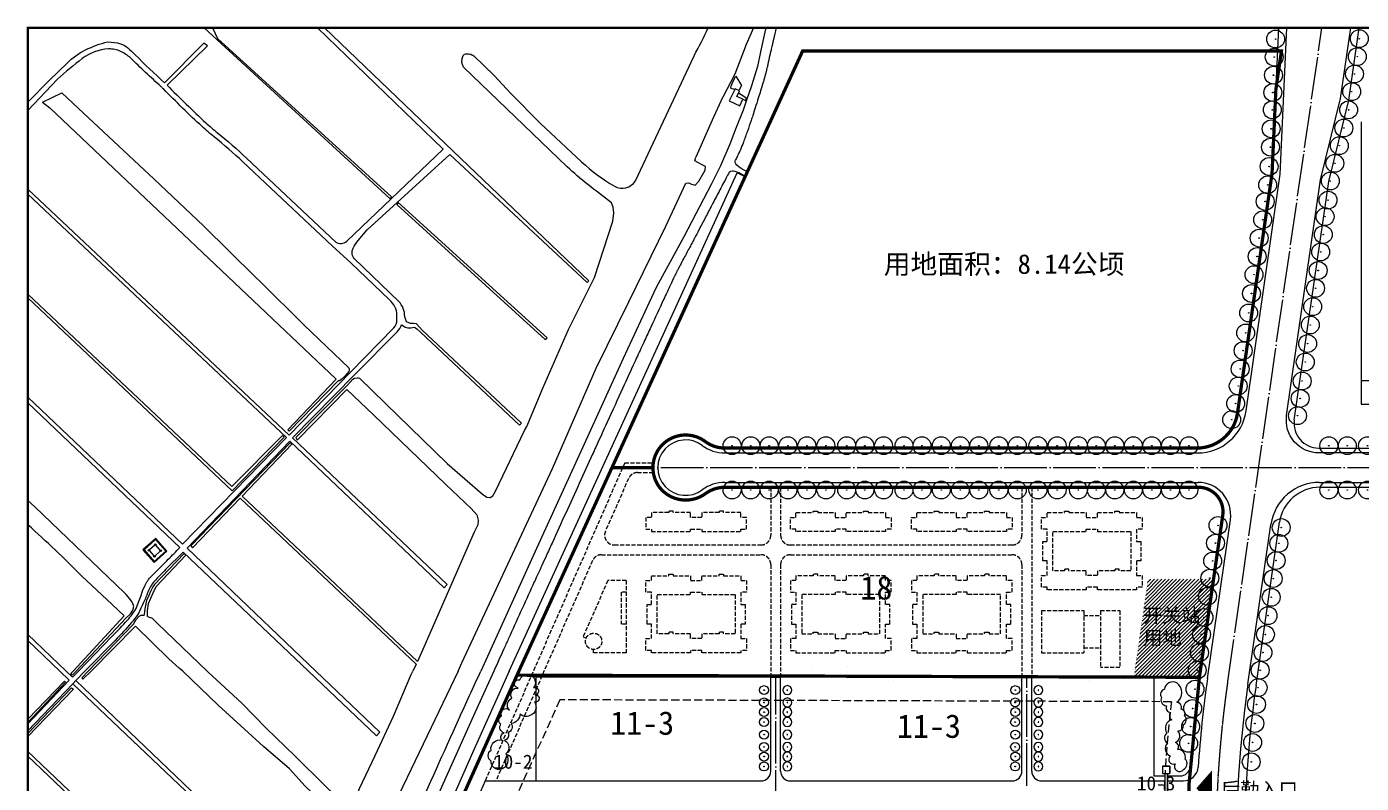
# Model space of a CAD drawing. Extents: x 39009873 to 40242873, y -38938004 to -37205504.
# Drawn here: x 39009873 to 39826323, y -37668686 to -37205504 of the extents above; entities that cross this region are included whole.
import ezdxf
from ezdxf.enums import TextEntityAlignment as Align

# ---------------------------------------------------------------- set-up
doc = ezdxf.new("R2010")
doc.units = 0
doc.header["$LTSCALE"] = 1000
doc.header["$MEASUREMENT"] = 0
for name, pattern in [('CENT', [15, 13, -1, 0, -1]), ('CENTERX2', [4, 2.5, -0.5, 0.5, -0.5]), ('DASH', [0.35, 0.25, -0.1])]:
    doc.linetypes.add(name, pattern=pattern)
doc.layers.get('0').update_dxf_attribs({"linetype": 'CONTINUOUS'})
for name, color, linetype in [('00exit', 3, 'CONTINUOUS'), ('A-FACE', 4, 'CONTINUOUS'), ('A-LINE', 7, 'CONTINUOUS'), ('dx', 8, 'CONTINUOUS'), ('LH', 104, 'CONTINUOUS'), ('PUB_TEXT', 4, 'CONTINUOUS'), ('PUB_TITLE', 7, 'CONTINUOUS'), ('river', 190, 'CONTINUOUS'), ('ROAD-CENTERLINE', 4, 'CENTERX2'), ('TEXT', 7, 'CONTINUOUS'), ('TREE1', 62, 'CONTINUOUS'), ('人行道', 251, 'CONTINUOUS'), ('建筑屋顶', 2, 'CONTINUOUS'), ('建筑轮廓', 254, 'CONTINUOUS'), ('范围', 7, 'CONTINUOUS'), ('道路中心线', 1, 'CENT')]:
    doc.layers.add(name, color=color, linetype=linetype)
doc.styles.add('-黑体', font='SIMHEI.TTF')
doc.styles.add('HRHZ', font='SIMHEI.TTF')

# ---------------------------------------------------------------- blocks, each defined once
blk = doc.blocks.new('sjjw')
at = {"layer": '建筑屋顶', "linetype": 'Continuous', "ltscale": 10}
for p, q in [((744363, 1258809), (748863, 1258809)), ((744363, 1258809), (744363, 1254309)), ((748863, 1258809), (748863, 1254309)), ((744363, 1254309), (748863, 1254309)), ((745863, 1254309), (745863, 1236309)), ((747363, 1254309), (747363, 1236309)), ((744363, 1236309), (748863, 1236309)), ((744363, 1236309), (744363, 1231809)), ((748863, 1236309), (748863, 1231809)), ((744363, 1231809), (748863, 1231809))]:
    blk.add_line(p, q, dxfattribs=at)
blk = doc.blocks.new('7')
at = {"layer": 'TREE1', "linetype": 'ByBlock'}
blk.add_circle((0, 0), 3.64, dxfattribs=at)
at = {"layer": 'TREE1', "linetype": 'Continuous', "ltscale": 10}
blk.add_circle((0, 0), 0.121, dxfattribs=at)
blk = doc.blocks.new('sdji')
at = {"linetype": 'Continuous', "ltscale": 10}
for radius in [2750, 184]:
    blk.add_circle((512091, 867961), radius, dxfattribs=at)

msp = doc.modelspace()

# ---------------------------------------------------------------- hatches: boundary and pattern name
at = {"layer": '人行道', "linetype": 'Continuous', "ltscale": 10}
h = msp.add_hatch(dxfattribs=at)
h.set_pattern_fill('ANSI31', color=256, scale=1000, style=0)
h.set_pattern_definition([(45, (0, 0), (-1122.532015, 1122.532015), [])])
h.paths.add_polyline_path([(39735918, -37543785), (39727275, -37603785), (39687275, -37603785), (39695918, -37543785)])

# ---------------------------------------------------------------- linework, layer by layer
at = {"layer": '00exit', "ltscale": 10}
msp.add_lwpolyline([(39734892, -37671686, 21600, 0, 0), (39725421, -37671686, 0, 0, 0)], format="xyseb", dxfattribs=at)
at = {"layer": 'A-FACE', "linetype": 'Continuous'}
for p, q in [((39436980, -37484454), (39726430, -37484454)), ((39732224, -37604499), (39746225, -37507305)), ((39756968, -37608063), (39771070, -37510176))]:
    msp.add_line(p, q, dxfattribs=at)
at = {"layer": 'A-FACE'}
for p, q in [((39465081, -37661186), (39465081, -37603786)), ((39465081, -37603786), (39471081, -37603786)), ((39471081, -37661186), (39471081, -37603786)), ((39624681, -37603786), (39618681, -37603786)), ((39618681, -37661186), (39618681, -37603786)), ((39624681, -37661186), (39624681, -37603786)), ((39290362, -37667186), (39213636, -37842197)), ((39290362, -37667186), (39459081, -37667186)), ((39477081, -37667186), (39612681, -37667186)), ((39630681, -37667186), (39706181, -37667186)), ((39707681, -37667186), (39717536, -37667186))]:
    msp.add_line(p, q, dxfattribs=at)
at = {"layer": 'A-FACE', "linetype": 'Continuous'}
for points in [[(39436980, -37466454), (39726122, -37466454, 0.3729031), (39755816, -37440731), (39776702, -37295747), (39780781, -37206254)], [(40242123, -37466454), (39800456, -37466454, -0.4567671), (39780660, -37443602), (39801446, -37299311), (39813683, -37249437), (39819903, -37206254)]]:
    msp.add_lwpolyline(points, format="xyb", dxfattribs=at)
for points in [[(39806360, -37300266), (39818597, -37250392)], [(39800763, -37484454), (40178269, -37484454), (40199267, -37494454), (40242123, -37494454)]]:
    msp.add_lwpolyline(points, dxfattribs=at)
for centre, radius, start, end in [((39412980, -37475454), 20000, 53.130102, 306.869898), ((39412980, -37475454), 17000, 53.130102, 306.869898), ((39436980, -37443454), 23000, 233.130102, 270), ((39436980, -37443454), 20000, 233.130102, 270), ((39436980, -37507454), 23000, 90, 126.869898), ((39436980, -37507454), 20000, 90, 126.869898), ((39726430, -37504454), 20000, 351.802557, 90), ((39800763, -37514454), 30000, 90, 171.802557), ((40437444, -37706090), 712500, 171.802557, 176.193001), ((40437444, -37706090), 687500, 171.802557, 182.403506), ((39717536, -37658186), 9000, 270, 356.193001)]:
    msp.add_arc(centre, radius, start, end, dxfattribs=at)
at = {"layer": 'A-FACE'}
for centre, start, end in [((39459081, -37661186), 270, 0), ((39477081, -37661186), 180, 270), ((39612681, -37661186), 270, 0), ((39630681, -37661186), 180, 270)]:
    msp.add_arc(centre, 6000, start, end, dxfattribs=at)
at = {"layer": 'dx', "color": 5}
msp.add_line((39019468, -37251623), (39031467, -37246062), dxfattribs=at)
at = {"layer": 'dx', "color": 2}
for p, q in [((39450691, -37294441), (39449437, -37297183)), ((39038106, -37607680), (39039954, -37605678))]:
    msp.add_line(p, q, dxfattribs=at)
at = {"layer": 'dx', "color": 2, "flags": 128}
for points in [[(39264669, -37280423), (39187829, -37206254)], [(39192110, -37206254), (39270847, -37281686), (39353765, -37360998)], [(39094250, -37239835), (39118250, -37215584)], [(39095852, -37241368), (39120513, -37217261), (39118250, -37215584)], [(39353765, -37360998), (39352685, -37362157), (39268673, -37283851)], [(39170515, -37455478), (39010623, -37305043)], [(39168905, -37457055), (39010623, -37308003)], [(39312574, -37448121), (39251889, -37391189), (39248236, -37387452), (39246509, -37387109), (39244582, -37387109), (39242302, -37386159), (39241121, -37383086)], [(39239457, -37387935), (39241414, -37389547), (39243136, -37389807), (39244931, -37389768), (39246854, -37389537), (39247740, -37389807), (39248481, -37390431), (39250835, -37392518), (39311317, -37449502), (39312574, -37448121)], [(39105242, -37522340), (39010623, -37432329)], [(39103477, -37524407), (39010623, -37435751)], [(39105242, -37522340), (39168905, -37457055)], [(39172418, -37457169), (39267044, -37547053)], [(39170842, -37459145), (39107961, -37524672)], [(39170842, -37459145), (39107961, -37524672)], [(39267044, -37547053), (39265164, -37549030), (39170842, -37459145)], [(39182215, -37600000), (39105659, -37527214)], [(39186856, -37600000), (39107961, -37524672)], [(39186856, -37600000), (39107961, -37524672)], [(39034059, -37600000), (39010623, -37577518)], [(39010623, -37581354), (39030110, -37600000)], [(39010623, -37632331), (39035896, -37605536)], [(39030110, -37600000), (39035896, -37605536)], [(39037914, -37603698), (39034059, -37600000)], [(39037914, -37603698), (39041497, -37600000)], [(39045526, -37600000), (39039954, -37605678)], [(39225953, -37637329), (39223895, -37639627), (39182215, -37600000)], [(39225953, -37637329), (39186856, -37600000)], [(39038106, -37607680), (39010623, -37636503)]]:
    msp.add_lwpolyline(points, dxfattribs=at)
at = {"layer": 'dx', "color": 2}
for points in [[(39462142, -37206254), (39461422, -37208950), (39458853, -37220884), (39456922, -37229819), (39453265, -37241735), (39450274, -37250586), (39448208, -37256543), (39443473, -37268244), (39440052, -37277450), (39434396, -37290630), (39428723, -37301747), (39411901, -37334055), (39394967, -37365104), (39390597, -37374312), (39374853, -37408585), (39349800, -37463301), (39320696, -37527215), (39287756, -37600000)], [(39295634, -37600000), (39284111, -37625539), (39253761, -37692891), (39231787, -37741589), (39209873, -37791149), (39190935, -37835316), (39187146, -37847365), (39185220, -37865232), (39185280, -37877791), (39185958, -37886773), (39198622, -38000000)]]:
    msp.add_lwpolyline(points, dxfattribs=at)
for points in [[(39468350, -37206254, 0.0005905), (39466708, -37213299, 0.0007699), (39465355, -37219174, 0.0000083), (39465051, -37220506, 0.0001909), (39465037, -37220564, 0.0020934), (39464487, -37223030, -0.0009165), (39463241, -37228666, -0.0007408), (39462718, -37230999, -0.00111), (39462363, -37232555, -0.0079923), (39462137, -37233468, -0.0031623), (39461514, -37235762, -0.0056622), (39460238, -37240156, -0.0027332), (39457442, -37249214, -0.0011124), (39455530, -37255243, -0.0014625), (39454053, -37259821, -0.0030703), (39452993, -37263004, -0.0015174), (39450790, -37269424, -0.0073468), (39448338, -37276181, -0.0104583), (39446447, -37280864, -0.0077451), (39444776, -37284603, -0.0117899), (39443583, -37287015)], [(39439570, -37294666, -0.0000246), (39437815, -37298012, -0.000001), (39433443, -37306341, 0.000166), (39429072, -37314671, 0.0000194), (39425063, -37322317), (39421055, -37329963, -0.0000052), (39418423, -37334983, -0.0000094), (39416959, -37337774, -0.0028323), (39415539, -37340445, 0.0011106), (39411895, -37347243, 0.0006985), (39409602, -37351558, 0.001494), (39408539, -37353580, 0.0053411), (39407691, -37355248, 0.0030377), (39406250, -37358204, 0.0019864), (39403694, -37363582, 0.0011925), (39399495, -37372566, 0.0002605), (39391687, -37389399, 0.0005325), (39387879, -37397642, 0.0000978), (39383461, -37407238, 0.000241), (39381670, -37411136, 0.0002558), (39374553, -37426663, 0.00019), (39364991, -37447571, 0.000058), (39357967, -37462952, 0.0002109), (39356038, -37467182, 0.0001417), (39347815, -37485246, -0.0000546), (39339592, -37503310, -0.0000179), (39331251, -37521626, -0.0000413), (39327630, -37529576, -0.0003349), (39325036, -37535259, 0.0001906), (39320473, -37545247, 0.0003223), (39320412, -37545382, 0.0000013), (39305560, -37578041, 0.0005669), (39302708, -37584332, 0.0002278), (39295634, -37600000)], [(39179752, -37897649, -0.0002095), (39178698, -37888121, -0.0151111), (39177791, -37876736, -0.0196577), (39177703, -37867955, -0.006551), (39177870, -37864029, -0.0057872), (39178168, -37859591, -0.0067043), (39178447, -37856571, -0.0045437), (39178959, -37852127, -0.0293895), (39180404, -37844296, -0.0264006), (39182972, -37835813, -0.00972), (39186688, -37826125, -0.0068807), (39192387, -37812623, -0.0014949), (39193659, -37809747, -0.0000358), (39247091, -37689851, -0.0014204), (39274083, -37629756, -0.0054608), (39287756, -37600000)]]:
    msp.add_lwpolyline(points, format="xyb", dxfattribs=at)
at = {"layer": 'dx', "color": 2, "flags": 128}
for points in [[(39010623, -37251816), (39023727, -37238281), (39034564, -37227743, -0.0777852), (39045935, -37219691, -0.0591047), (39059504, -37214848, -0.0703107), (39067285, -37215967, -0.1118609), (39071690, -37218408, -0.0150676), (39076171, -37222658, 0.0146312), (39094250, -37239835)], [(39234469, -37389759, 0.1937391), (39236349, -37385167, 0.0026019), (39236351, -37382088, 0.2259092), (39231859, -37372763), (39208266, -37350064), (39196775, -37339736), (39142091, -37288286, 0.0193045), (39124497, -37272968, -0.017408), (39117225, -37266686, -0.0122177), (39093537, -37243634, 0.016418), (39092088, -37242248, -0.010657), (39073403, -37224627, 0.0651944), (39067416, -37220693, 0.1251225), (39059879, -37219148, 0.153717), (39043858, -37225029, 0.0201701), (39028689, -37237733), (39010623, -37256796)], [(39095852, -37241368, 0.0122177), (39119427, -37264310, 0.017408), (39126528, -37270445, -0.0193045), (39144311, -37285927), (39198968, -37337352, 0.35982), (39205653, -37336798), (39264669, -37280423)], [(39210472, -37347692, -0.2287487), (39208983, -37343248, -0.0764469), (39209585, -37341147, -0.0696123), (39212659, -37336358), (39218242, -37329858), (39268673, -37283851)], [(39450691, -37294441), (39446992, -37292270), (39445707, -37291523), (39444223, -37290242, -0.3441164), (39443583, -37287015)], [(39449437, -37297183), (39445506, -37294876), (39443239, -37294173, 0.2207455), (39439570, -37294666)], [(39241121, -37383086, 0.1984607), (39237450, -37373647), (39210472, -37347692)], [(39170515, -37455478), (39208056, -37416926), (39234469, -37389759, 0.0075401), (39234606, -37389613, 0.0075401)], [(39172418, -37457169), (39210700, -37418465), (39236442, -37392239, 0.0826958), (39239457, -37387935)], [(39041497, -37600000), (39061975, -37578867, 0.0047196), (39071610, -37568734, 0.043609), (39076896, -37561654), (39078360, -37557792), (39079969, -37553672), (39080975, -37550255), (39081775, -37548727, -0.0731308), (39085617, -37542418), (39092882, -37535200, 0.0011412), (39096521, -37531568, 0.0066005), (39103477, -37524407)], [(39105659, -37527214), (39095045, -37537689, 0.0146774), (39086653, -37546472, 0.0572678), (39083285, -37553429, -0.0268358), (39080412, -37560152, -0.0346878), (39077666, -37565587, -0.0483118), (39073937, -37570332, -0.0170755), (39063983, -37581193), (39045526, -37600000)]]:
    msp.add_lwpolyline(points, format="xyb", dxfattribs=at)
at = {"layer": 'dx', "color": 1}
for points in [[(39444292, -37248242), (39445946, -37244777), (39443184, -37243458), (39439678, -37250804), (39446077, -37253859), (39447929, -37249978), (39444292, -37248242)], [(39088189, -37522925), (39085097, -37525667)], [(39091532, -37525942), (39088895, -37522967)], [(39085055, -37526372), (39087692, -37529347)], [(39088398, -37529389), (39091490, -37526648)]]:
    msp.add_lwpolyline(points, dxfattribs=at)
at = {"layer": 'dx', "color": 1, "flags": 128}
msp.add_lwpolyline([(39447929, -37249978), (39449650, -37250743), (39450265, -37249424), (39448673, -37248205), (39445277, -37246178)], dxfattribs=at)
at = {"layer": 'dx', "color": 1}
for points in [[(39080965, -37525722), (39087793, -37533534), (39095645, -37526572), (39088817, -37518760)], [(39081317, -37525744), (39087816, -37533180), (39095293, -37526550), (39088794, -37519114)], [(39081668, -37525767), (39087838, -37532826), (39094942, -37526527), (39088772, -37519468)]]:
    msp.add_lwpolyline(points, close=True, dxfattribs=at)
at = {"layer": 'dx', "color": 5, "flags": 128}
msp.add_lwpolyline([(39248168, -37595711), (39246147, -37600000)], dxfattribs=at)
at = {"layer": 'dx', "color": 1}
for centre in [(39088563, -37522593), (39084723, -37525998), (39088024, -37529721), (39091864, -37526316)]:
    msp.add_circle(centre, 500, dxfattribs=at)
at = {"layer": 'PUB_TEXT'}
for p, q in [((39826323, -37263700), (39826323, -37436500)), ((39826323, -37422100), (40227123, -37422100)), ((39826323, -37436500), (40227123, -37436500))]:
    msp.add_line(p, q, dxfattribs=at)
at = {"layer": 'PUB_TITLE', "linetype": 'Continuous', "const_width": 1500}
msp.add_lwpolyline([(39010623, -38937254), (40242123, -38937254), (40242123, -37206254), (39010623, -37206254)], close=True, dxfattribs=at)
msp.add_lwpolyline([(39010623, -38937254), (40242123, -38937254), (40242123, -37206254), (39010623, -37206254)], close=True, dxfattribs=at)
at = {"layer": 'river', "linetype": 'Continuous', "ltscale": 10}
msp.add_line((39388134, -37206254), (39454319, -37206254), dxfattribs=at)
at = {"layer": 'river'}
for p, q in [((39449354, -37297366), (39444573, -37294948)), ((39166460, -37455772), (39167350, -37456754)), ((39171125, -37460250), (39172255, -37460866)), ((39120258, -37600000), (39120863, -37600590))]:
    msp.add_line(p, q, dxfattribs=at)
at = {"layer": 'river', "flags": 128}
for points in [[(39123783, -37206687), (39126690, -37212648), (39233135, -37309655), (39232175, -37310901), (39118691, -37206356)], [(39031467, -37246062), (39041452, -37255459), (39087910, -37298751), (39118012, -37327432), (39149904, -37358755), (39152974, -37361789), (39179690, -37388193), (39206946, -37414384), (39207159, -37415057), (39207159, -37415735), (39206887, -37416548), (39206005, -37417904), (39204445, -37419395), (39203089, -37420886), (39202061, -37421778), (39201192, -37422235), (39200334, -37422282)], [(39019468, -37251623), (39024074, -37255164), (39199232, -37421241)], [(39273826, -37600000), (39276154, -37595013), (39305589, -37531469), (39331506, -37475926), (39358238, -37414631), (39378211, -37373920), (39400926, -37327618), (39413069, -37301318), (39415029, -37301159), (39416668, -37301938), (39418758, -37302603), (39421072, -37300115), (39425011, -37293255), (39425206, -37291199), (39422710, -37289845), (39418615, -37287713), (39419123, -37285343)], [(39305062, -37600000), (39407964, -37374994), (39444573, -37294948)], [(39310949, -37600000), (39413756, -37375203), (39449354, -37297366)], [(39166460, -37455772), (39135348, -37486998), (39010623, -37369244)], [(39167350, -37456754), (39135485, -37489553), (39010623, -37371513)], [(39199232, -37421241), (39169534, -37452264), (39170412, -37453058), (39200334, -37422282)], [(39204655, -37426433), (39174576, -37456984), (39175392, -37458543), (39205795, -37427528)], [(39205795, -37427528), (39222035, -37443128), (39266226, -37485674), (39281846, -37500406), (39285221, -37504256), (39286073, -37507574), (39285950, -37510492), (39283599, -37514898), (39251488, -37588664), (39248885, -37594189)], [(39171125, -37460250), (39110224, -37523270), (39111273, -37524597)], [(39171125, -37460250), (39110224, -37523270), (39111273, -37524597)], [(39141601, -37492902), (39172255, -37460866)], [(39070561, -37567552), (39073300, -37564885), (39074716, -37562605), (39075514, -37560521), (39074795, -37558596), (39074013, -37557267), (39072912, -37555654), (39070626, -37553110), (39069616, -37552100), (39014853, -37499372), (39010623, -37495538)], [(39111273, -37524597), (39140496, -37494057)], [(39248168, -37595711), (39140496, -37494057)], [(39248885, -37594189), (39141601, -37492902)], [(39106239, -37528007), (39087883, -37547081), (39087071, -37548347), (39086351, -37549587), (39085641, -37551167), (39084528, -37553653), (39083231, -37556849), (39082453, -37559873), (39081977, -37563286), (39081825, -37565838)], [(39083785, -37566613), (39083801, -37563054), (39084399, -37558707), (39087157, -37552063), (39089090, -37548276), (39107293, -37528945), (39106239, -37528007)], [(39038295, -37600000), (39069577, -37566142)], [(39070561, -37567552), (39040049, -37600000)], [(39075298, -37571357), (39047554, -37600000)], [(39049240, -37600000), (39076361, -37572534)], [(39075298, -37571357), (39075975, -37569759), (39076762, -37568344), (39078650, -37566300), (39079909, -37565750), (39081825, -37565838)], [(39105370, -37600000), (39103113, -37598210), (39096795, -37592491), (39076361, -37572534)], [(39083785, -37566613), (39085416, -37567165), (39086202, -37567479), (39086643, -37567675)], [(39086643, -37567675), (39089919, -37570864), (39120258, -37600000)], [(39040049, -37600000), (39037751, -37602444), (39036959, -37601446), (39038295, -37600000)], [(39176415, -37736233), (39039954, -37605678)], [(39176415, -37736233), (39039954, -37605678)], [(39047554, -37600000), (39043587, -37604095), (39044293, -37605010), (39049240, -37600000)], [(39154722, -37646236), (39126930, -37620880), (39105370, -37600000)], [(39120863, -37600590), (39141486, -37619656), (39156342, -37635016)], [(39155525, -37634171), (39156342, -37635016), (39174114, -37652092), (39192174, -37670092), (39204606, -37682044), (39207090, -37684144), (39208602, -37684108), (39213390, -37671820), (39222954, -37651684), (39234174, -37627648), (39245002, -37601968), (39246147, -37600000)], [(39010623, -37631540), (39033702, -37606667), (39032917, -37606049), (39010623, -37629417)], [(39010623, -37638199), (39037369, -37610175), (39038425, -37611135), (39010623, -37640085)], [(39038106, -37607680), (39175647, -37738643)], [(39038106, -37607680), (39175647, -37738643)], [(39158896, -37790353), (39158862, -37788988), (39152490, -37783516), (39151938, -37781368), (39153078, -37779124), (39155118, -37778200), (39158886, -37777912), (39161778, -37777828), (39164310, -37776556), (39168114, -37770664), (39180606, -37744432), (39196374, -37708024), (39201246, -37695520), (39200514, -37690372), (39193626, -37683364), (39180150, -37670392), (39170730, -37659844), (39154722, -37646236)], [(39010623, -37649293), (39158896, -37790353)], [(39158107, -37792712), (39010623, -37652032)]]:
    msp.add_lwpolyline(points, dxfattribs=at)
for points in [[(39204655, -37426433), (39205938, -37425089), (39207701, -37423123), (39209397, -37421225), (39210483, -37420615), (39212043, -37420480), (39212653, -37420548), (39213444, -37420724), (39237113, -37443770), (39267142, -37472871), (39288759, -37491750), (39291349, -37493555), (39293325, -37493808), (39295078, -37492726), (39296671, -37489802), (39314429, -37452626), (39315760, -37450319), (39325593, -37426723), (39341286, -37390954), (39350263, -37372911), (39357161, -37359046), (39368396, -37324549), (39369067, -37319540), (39368666, -37316089), (39367536, -37313239, -0.0021696), (39353087, -37302098, -0.0263627), (39340569, -37291254), (39277178, -37230202, -0.0306361), (39276657, -37229218, -0.0898062), (39276166, -37227270, -0.0646621), (39276259, -37225748, -0.1258626), (39276931, -37223174), (39277754, -37222411, -0.1392578), (39280937, -37222249, -0.0921961), (39283419, -37223328), (39295936, -37235425), (39306036, -37246501), (39324187, -37264856), (39349335, -37288237, 0.0555034), (39369388, -37303108, 0.3913753), (39382286, -37299969), (39418168, -37223270, 0.0166577), (39426855, -37206254, 0.0166577)], [(39069577, -37566142), (39062101, -37559294), (39043370, -37541593, 0.0153857), (39010623, -37510461, 0.0153857)], [(39305062, -37600000), (39283452, -37648203), (39262648, -37695223), (39199633, -37834745), (39194891, -37849512), (39192923, -37855191, 0.0469862), (39192040, -37864440), (39193492, -37880742), (39194084, -37887954), (39205534, -38000000)], [(39212418, -38000000), (39209073, -37965283), (39198294, -37865085, -0.0628414), (39198706, -37856436), (39200633, -37850208), (39203656, -37841696), (39215453, -37815637), (39244445, -37748988), (39267254, -37697480), (39310949, -37600000)]]:
    msp.add_lwpolyline(points, format="xyb", dxfattribs=at)
at = {"layer": 'river'}
for points in [[(39454537, -37206254), (39450080, -37216386), (39443113, -37234653), (39435636, -37248600), (39435541, -37248763), (39429167, -37262793), (39419123, -37285343)], [(39442950, -37243949), (39440754, -37243287), (39440703, -37242757), (39440766, -37241994), (39441148, -37240914), (39441657, -37239642), (39443777, -37235744), (39447236, -37241429), (39445578, -37244601)]]:
    msp.add_lwpolyline(points, dxfattribs=at)
at = {"layer": 'river', "flags": 128}
msp.add_lwpolyline([(39237194, -37313140), (39236246, -37314278), (39327111, -37397080), (39328329, -37395962)], close=True, dxfattribs=at)
at = {"layer": 'river'}
msp.add_polyline3d([(39273826, -37600000, 0), (39254862, -37639588, 0), (39230262, -37691116, 0), (39208314, -37742032, 0), (39188538, -37783408, 0), (39172998, -37816036, 0), (39159534, -37847008, 0), (39153018, -37863508, 0), (39151062, -37873480, 0), (39153195, -37892881, 0)], dxfattribs=at)
at = {"layer": 'ROAD-CENTERLINE'}
msp.add_arc((40437444, -37706090), 700000, 171.802557, 225, dxfattribs=at)
at = {"layer": 'TEXT', "const_width": 0.5}
msp.add_lwpolyline([(39511229, -37602978), (39492304, -37581037), (39428451, -37581037)], dxfattribs=at)
at = {"layer": 'TREE1', "linetype": 'Continuous', "ltscale": 10, "const_width": 0.5}
for points in [[(39321970, -37592803, 0.5205671), (39317433, -37592803, 0.5205671), (39317433, -37600050, 0.5205671), (39322617, -37600050, 0.5205671), (39330437, -37600050, 0.5205671), (39330437, -37604917, 0.5205671), (39335138, -37604917, 0.5205671), (39343131, -37604917, 0.5205671), (39349451, -37604917, 0.5205671), (39356179, -37604917, 0.5205671), (39362759, -37604917, 0.5205671), (39371079, -37604917, 0.5205671), (39376993, -37604917, 0.5205671), (39381821, -37604917, 0.5205671), (39389657, -37604917, 0.5205671), (39394958, -37604917, 0.5205671), (39400408, -37604917, 0.5205671), (39407496, -37604917, 0.5205671), (39412529, -37604917, 0.5205671), (39412529, -37600384, 0.5205671), (39417070, -37600384, 0.5205671), (39425285, -37600384, 0.5205671), (39433957, -37600384, 0.5205671), (39440342, -37600384, 0.5205671), (39448031, -37600384, 0.5205671), (39455157, -37600384, 0.5205671), (39455157, -37605372, 0.5205671), (39461603, -37605372, 0.5205671), (39467103, -37605372, 0.5205671), (39467103, -37597758, 0.5205671), (39458590, -37597758, 0.5205671), (39451456, -37597758, 0.5205671), (39443514, -37597758, 0.5205671), (39436621, -37597758, 0.5205671), (39429610, -37597758, 0.5205671), (39423904, -37597758, 0.5205671), (39415060, -37597758, 0.5205671), (39409152, -37597758, 0.5205671), (39401560, -37597758, 0.5205671), (39394338, -37597758, 0.5205671), (39388248, -37597758, 0.5205671), (39382683, -37597758, 0.5205671), (39374577, -37597758, 0.5205671), (39369382, -37597758, 0.5205671), (39363163, -37597758, 0.5205671), (39358405, -37597758, 0.5205671), (39350293, -37597758, 0.5205671), (39344823, -37597758, 0.5205671), (39337458, -37597758, 0.5205671), (39337458, -37592923, 0.5205671), (39332416, -37592923, 0.5205671), (39327845, -37592923, 0.5205671)], [(39477092, -37598192, 0.5205671), (39477092, -37604192, 0.5205671), (39483092, -37604192, 0.5205671), (39489092, -37604192, 0.5205671), (39495092, -37604192, 0.5205671), (39501092, -37604192, 0.5205671), (39507092, -37604192, 0.5205671), (39513092, -37604192, 0.5205671), (39519092, -37604192, 0.5205671), (39525092, -37604192, 0.5205671), (39531092, -37604192, 0.5205671), (39537092, -37604192, 0.5205671), (39543092, -37604192, 0.5205671), (39549092, -37604192, 0.5205671), (39555092, -37604192, 0.5205671), (39561092, -37604192, 0.5205671), (39567092, -37604192, 0.5205671), (39573092, -37604192, 0.5205671), (39579092, -37604192, 0.5205671), (39585092, -37604192, 0.5205671), (39591092, -37604192, 0.5205671), (39597092, -37604192, 0.5205671), (39603092, -37604192, 0.5205671), (39609092, -37604192, 0.5205671), (39615092, -37604192, 0.5205671), (39621092, -37604192, 0.5205671), (39627092, -37604192, 0.5205671), (39633092, -37604192, 0.5205671), (39639092, -37604192, 0.5205671), (39645092, -37604192, 0.5205671), (39651092, -37604192, 0.5205671), (39657092, -37604192, 0.5205671), (39663092, -37604192, 0.5205671), (39669092, -37604192, 0.5205671), (39675092, -37604192, 0.5205671), (39681092, -37604192, 0.5205671), (39687092, -37604192, 0.5205671), (39693092, -37604192, 0.5205671), (39699092, -37604192, 0.5205671), (39705092, -37604192, 0.5205671), (39711092, -37604192, 0.5205671), (39717092, -37604192, 0.5205671), (39717092, -37598192, 0.5205671), (39711092, -37598192, 0.5205671), (39705092, -37598192, 0.5205671), (39699092, -37598192, 0.5205671), (39693092, -37598192, 0.5205671), (39687092, -37598192, 0.5205671), (39681092, -37598192, 0.5205671), (39675092, -37598192, 0.5205671), (39669092, -37598192, 0.5205671), (39663092, -37598192, 0.5205671), (39657092, -37598192, 0.5205671), (39651092, -37598192, 0.5205671), (39645092, -37598192, 0.5205671), (39639092, -37598192, 0.5205671), (39633092, -37598192, 0.5205671), (39627092, -37598192, 0.5205671), (39621092, -37598192, 0.5205671), (39615092, -37598192, 0.5205671), (39609092, -37598192, 0.5205671), (39603092, -37598192, 0.5205671), (39597092, -37598192, 0.5205671), (39591092, -37598192, 0.5205671), (39585092, -37598192, 0.5205671), (39579092, -37598192, 0.5205671), (39573092, -37598192, 0.5205671), (39567092, -37598192, 0.5205671), (39561092, -37598192, 0.5205671), (39555092, -37598192, 0.5205671), (39549092, -37598192, 0.5205671), (39543092, -37598192, 0.5205671), (39537092, -37598192, 0.5205671), (39531092, -37598192, 0.5205671), (39525092, -37598192, 0.5205671), (39519092, -37598192, 0.5205671), (39513092, -37598192, 0.5205671), (39507092, -37598192, 0.5205671), (39501092, -37598192, 0.5205671), (39495092, -37598192, 0.5205671), (39489092, -37598192, 0.5205671), (39483092, -37598192, 0.5205671)]]:
    msp.add_lwpolyline(points, format="xyb", close=True, dxfattribs=at)
at = {"layer": 'TREE1', "linetype": 'Continuous', "ltscale": 10}
for points in [[(39300327, -37660097, -0.5205671), (39293923, -37655063, -0.5205671), (39293920, -37648314, -0.5205671), (39300481, -37642239, -0.5205671), (39301938, -37637768, -0.5205671), (39299862, -37632533, -0.5205671), (39300332, -37627273, -0.8556729), (39305205, -37623877, -0.5304663), (39306668, -37616604, -0.6420179), (39310593, -37610356, -1.1285403), (39311587, -37605375, -3.6099414), (39311587, -37605375, -0.7400656), (39311587, -37605375, -0.2163456), (39311587, -37605375, -1.0946446), (39311587, -37605375, -1.2187824), (39319876, -37610123, -1.1929222), (39320845, -37614447, -1.2387133), (39320457, -37618819, -0.5205671), (39317592, -37627191, -0.3645758), (39311767, -37626085, -0.3719223), (39306303, -37632113, -0.5205671), (39304240, -37637606, -0.5205671), (39302269, -37642304, -0.5205671), (39302946, -37650645, -0.5205671)], [(39713401, -37607208, 0.5205671), (39705866, -37611103, 0.5205671), (39704062, -37616113, 0.5205671), (39707065, -37621239, 0.5205671), (39709740, -37625276, 0.5205671), (39710435, -37629807, 0.5205671), (39707306, -37637906, 0.5205671), (39707725, -37644081, 0.5205671), (39709545, -37652069, 0.9004609), (39712427, -37656670, 0.9605684), (39717587, -37660229, 0.5205671), (39718471, -37653865, 0.5205671), (39713990, -37647929, 0.5205671), (39712620, -37643640, 0.5205671), (39714158, -37636521, 0.5205671), (39717414, -37632817, 0.5205671), (39718215, -37627372, 0.5205671), (39716096, -37623363, 0.5205671), (39713414, -37619075, 0.5205671)]]:
    msp.add_lwpolyline(points, format="xyb", close=True, dxfattribs=at)
at = {"layer": '人行道', "linetype": 'Continuous'}
for p, q in [((39818597, -37250392), (39824955, -37206254)), ((39750579, -37442018), (39771718, -37295275)), ((39785321, -37446315), (39806360, -37300266)), ((39436980, -37463454), (39725834, -37463454)), ((39800168, -37463454), (40242123, -37463454)), ((39436980, -37487454), (39726718, -37487454)), ((39801051, -37487454), (40177591, -37487454)), ((39727275, -37603786), (39741564, -37504592)), ((39761917, -37608776), (39776307, -37508889))]:
    msp.add_line(p, q, dxfattribs=at)
at = {"layer": '人行道', "linetype": 'DASH', "ltscale": 10}
for p, q in [((39375734, -37472454), (39290362, -37667186)), ((39375734, -37472454), (39393206, -37472454)), ((39378081, -37482044), (39363906, -37514376)), ((39383576, -37478454), (39393206, -37478454)), ((39465081, -37487454), (39465081, -37516786)), ((39471081, -37487454), (39471081, -37516786)), ((39618681, -37487454), (39618681, -37516786)), ((39624681, -37487454), (39624681, -37603786)), ((39369401, -37522786), (39459081, -37522786)), ((39477081, -37522786), (39612681, -37522786)), ((39361510, -37528786), (39459081, -37528786)), ((39477081, -37528786), (39612681, -37528786)), ((39356015, -37532376), (39296914, -37667186)), ((39465081, -37534786), (39465081, -37603786)), ((39471081, -37534786), (39471081, -37603786)), ((39618681, -37534786), (39618681, -37603786)), ((39365413, -37544486), (39350293, -37578975)), ((39376640, -37544486), (39365413, -37544486)), ((39376640, -37544486), (39376640, -37588786)), ((39376640, -37551686), (39373640, -37551686)), ((39373640, -37551686), (39373640, -37571186)), ((39630681, -37562986), (39630681, -37588786)), ((39630681, -37562986), (39656481, -37562986)), ((39656481, -37562986), (39656481, -37588786)), ((39666681, -37562986), (39666681, -37597786)), ((39666681, -37562986), (39678681, -37562986)), ((39678681, -37562986), (39678681, -37597786)), ((39376640, -37571186), (39373640, -37571186)), ((39656481, -37565986), (39666681, -37565986)), ((39350293, -37578975), (39352125, -37579778)), ((39356704, -37588786), (39356704, -37586786)), ((39376640, -37588786), (39356704, -37588786)), ((39630681, -37588786), (39656481, -37588786)), ((39656481, -37585786), (39666681, -37585786)), ((39678681, -37597786), (39666681, -37597786))]:
    msp.add_line(p, q, dxfattribs=at)
at = {"layer": '人行道'}
for p, q in [((39699481, -37603786), (39321481, -37603786)), ((39321481, -37667186), (39321481, -37603786)), ((39699481, -37603786), (39699481, -37664186)), ((39699481, -37664186), (39706181, -37664186)), ((39707681, -37664186), (39715532, -37664186))]:
    msp.add_line(p, q, dxfattribs=at)
at = {"layer": '人行道', "linetype": 'Continuous'}
for points in [[(39771718, -37295275), (39775776, -37206254)], [(39806360, -37300266), (39818597, -37250392)]]:
    msp.add_lwpolyline(points, dxfattribs=at)
at = {"layer": '人行道', "linetype": 'DASH', "ltscale": 10}
for points in [[(39450240, -37513086), (39450240, -37505886), (39446840, -37505886), (39446840, -37502986), (39436240, -37502986), (39436240, -37501986), (39433440, -37501986), (39433440, -37502986), (39422840, -37502986), (39422840, -37505886), (39416040, -37505886), (39416040, -37502986), (39405440, -37502986), (39405440, -37501986), (39402640, -37501986), (39402640, -37502986), (39392040, -37502986), (39392040, -37505886), (39388640, -37505886), (39388640, -37513086), (39392040, -37513086), (39392040, -37514586), (39416040, -37514586), (39416040, -37513086), (39422840, -37513086), (39422840, -37514586), (39446840, -37514586), (39446840, -37513086)], [(39477081, -37513086), (39477081, -37505886), (39480481, -37505886), (39480481, -37502986), (39491081, -37502986), (39491081, -37501986), (39493881, -37501986), (39493881, -37502986), (39504481, -37502986), (39504481, -37505886), (39511281, -37505886), (39511281, -37502986), (39521881, -37502986), (39521881, -37501986), (39524681, -37501986), (39524681, -37502986), (39535281, -37502986), (39535281, -37505886), (39538681, -37505886), (39538681, -37513086), (39535281, -37513086), (39535281, -37514586), (39511281, -37514586), (39511281, -37513086), (39504481, -37513086), (39504481, -37514586), (39480481, -37514586), (39480481, -37513086)], [(39551081, -37513086), (39551081, -37505886), (39554481, -37505886), (39554481, -37502986), (39565081, -37502986), (39565081, -37501986), (39567881, -37501986), (39567881, -37502986), (39578481, -37502986), (39578481, -37505886), (39585281, -37505886), (39585281, -37502986), (39595881, -37502986), (39595881, -37501986), (39598681, -37501986), (39598681, -37502986), (39609281, -37502986), (39609281, -37505886), (39612681, -37505886), (39612681, -37513086), (39609281, -37513086), (39609281, -37514586), (39585281, -37514586), (39585281, -37513086), (39578481, -37513086), (39578481, -37514586), (39554481, -37514586), (39554481, -37513086)]]:
    msp.add_lwpolyline(points, close=True, dxfattribs=at)
for points in [[(39688881, -37502986), (39688881, -37505886), (39692281, -37505886), (39692281, -37513086), (39688881, -37513086), (39688881, -37520586), (39691531, -37520586), (39691531, -37532586), (39688881, -37532586), (39688881, -37541486), (39692281, -37541486), (39692281, -37548686), (39688881, -37548686), (39688881, -37550186), (39664881, -37550186), (39664881, -37548686), (39658081, -37548686), (39658081, -37550186), (39634081, -37550186), (39634081, -37548686), (39630681, -37548686), (39630681, -37541486), (39634081, -37541486), (39634081, -37532586), (39631431, -37532586), (39631431, -37520586), (39634081, -37520586), (39634081, -37513086), (39630681, -37513086), (39630681, -37505886), (39634081, -37505886), (39634081, -37502986), (39644681, -37502986), (39644681, -37501986), (39647481, -37501986), (39647481, -37502986), (39658081, -37502986), (39658081, -37505886), (39664881, -37505886), (39664881, -37502986), (39675481, -37502986), (39675481, -37501986), (39678281, -37501986), (39678281, -37502986), (39688881, -37502986)], [(39685281, -37514586), (39685281, -37538586), (39678281, -37538586), (39678281, -37537586), (39675481, -37537586), (39675481, -37538586), (39664881, -37538586), (39664881, -37541486), (39658081, -37541486), (39658081, -37538586), (39647481, -37538586), (39647481, -37537586), (39644681, -37537586), (39644681, -37538586), (39637681, -37538586), (39637681, -37514586), (39658081, -37514586), (39658081, -37513086), (39664881, -37513086), (39664881, -37514586), (39685281, -37514586)], [(39446840, -37541586), (39446840, -37544486), (39450240, -37544486), (39450240, -37551686), (39446840, -37551686), (39446840, -37559186), (39449490, -37559186), (39449490, -37571186), (39446840, -37571186), (39446840, -37580086), (39450240, -37580086), (39450240, -37587286), (39446840, -37587286), (39446840, -37588786), (39422840, -37588786), (39422840, -37587286), (39416040, -37587286), (39416040, -37588786), (39392040, -37588786), (39392040, -37587286), (39388640, -37587286), (39388640, -37580086), (39392040, -37580086), (39392040, -37571186), (39389390, -37571186), (39389390, -37559186), (39392040, -37559186), (39392040, -37551686), (39388640, -37551686), (39388640, -37544486), (39392040, -37544486), (39392040, -37541586), (39402640, -37541586), (39402640, -37540586), (39405440, -37540586), (39405440, -37541586), (39416040, -37541586), (39416040, -37544486), (39422840, -37544486), (39422840, -37541586), (39433440, -37541586), (39433440, -37540586), (39436240, -37540586), (39436240, -37541586), (39446840, -37541586)], [(39480481, -37541586), (39480481, -37544486), (39477081, -37544486), (39477081, -37551686), (39480481, -37551686), (39480481, -37559186), (39477831, -37559186), (39477831, -37571186), (39480481, -37571186), (39480481, -37580086), (39477081, -37580086), (39477081, -37587286), (39480481, -37587286), (39480481, -37588786), (39504481, -37588786), (39504481, -37587286), (39511281, -37587286), (39511281, -37588786), (39535281, -37588786), (39535281, -37587286), (39538681, -37587286), (39538681, -37580086), (39535281, -37580086), (39535281, -37571186), (39537931, -37571186), (39537931, -37559186), (39535281, -37559186), (39535281, -37551686), (39538681, -37551686), (39538681, -37544486), (39535281, -37544486), (39535281, -37541586), (39524681, -37541586), (39524681, -37540586), (39521881, -37540586), (39521881, -37541586), (39511281, -37541586), (39511281, -37544486), (39504481, -37544486), (39504481, -37541586), (39493881, -37541586), (39493881, -37540586), (39491081, -37540586), (39491081, -37541586), (39480481, -37541586)], [(39554481, -37541586), (39554481, -37544486), (39551081, -37544486), (39551081, -37551686), (39554481, -37551686), (39554481, -37559186), (39551831, -37559186), (39551831, -37571186), (39554481, -37571186), (39554481, -37580086), (39551081, -37580086), (39551081, -37587286), (39554481, -37587286), (39554481, -37588786), (39578481, -37588786), (39578481, -37587286), (39585281, -37587286), (39585281, -37588786), (39609281, -37588786), (39609281, -37587286), (39612681, -37587286), (39612681, -37580086), (39609281, -37580086), (39609281, -37571186), (39611931, -37571186), (39611931, -37559186), (39609281, -37559186), (39609281, -37551686), (39612681, -37551686), (39612681, -37544486), (39609281, -37544486), (39609281, -37541586), (39598681, -37541586), (39598681, -37540586), (39595881, -37540586), (39595881, -37541586), (39585281, -37541586), (39585281, -37544486), (39578481, -37544486), (39578481, -37541586), (39567881, -37541586), (39567881, -37540586), (39565081, -37540586), (39565081, -37541586), (39554481, -37541586)], [(39443240, -37553186), (39443240, -37577186), (39436240, -37577186), (39436240, -37576186), (39433440, -37576186), (39433440, -37577186), (39422840, -37577186), (39422840, -37580086), (39416040, -37580086), (39416040, -37577186), (39405440, -37577186), (39405440, -37576186), (39402640, -37576186), (39402640, -37577186), (39395640, -37577186), (39395640, -37553186), (39416040, -37553186), (39416040, -37551686), (39422840, -37551686), (39422840, -37553186), (39443240, -37553186)], [(39484081, -37553186), (39484081, -37577186), (39491081, -37577186), (39491081, -37576186), (39493881, -37576186), (39493881, -37577186), (39504481, -37577186), (39504481, -37580086), (39511281, -37580086), (39511281, -37577186), (39521881, -37577186), (39521881, -37576186), (39524681, -37576186), (39524681, -37577186), (39531681, -37577186), (39531681, -37553186), (39511281, -37553186), (39511281, -37551686), (39504481, -37551686), (39504481, -37553186), (39484081, -37553186)], [(39558081, -37553186), (39558081, -37577186), (39565081, -37577186), (39565081, -37576186), (39567881, -37576186), (39567881, -37577186), (39578481, -37577186), (39578481, -37580086), (39585281, -37580086), (39585281, -37577186), (39595881, -37577186), (39595881, -37576186), (39598681, -37576186), (39598681, -37577186), (39605681, -37577186), (39605681, -37553186), (39585281, -37553186), (39585281, -37551686), (39578481, -37551686), (39578481, -37553186), (39558081, -37553186)]]:
    msp.add_lwpolyline(points, dxfattribs=at)
at = {"layer": '人行道', "linetype": 'Continuous', "ltscale": 10, "const_width": 100}
msp.add_lwpolyline([(39735918, -37543785), (39727275, -37603785), (39687275, -37603785), (39695918, -37543785)], close=True, dxfattribs=at)
at = {"layer": '人行道', "linetype": 'DASH', "ltscale": 10}
msp.add_circle((39356704, -37581786), 5000, dxfattribs=at)
at = {"layer": '人行道', "linetype": 'Continuous'}
for centre, radius, start, end in [((39725834, -37438454), 25000, 270, 351.802557), ((39800168, -37448454), 15000, 171.802557, 270), ((39726718, -37502454), 15000, 351.802557, 90), ((39801051, -37512454), 25000, 90, 171.802557), ((40437444, -37706090), 717500, 171.802557, 176.20354), ((40437444, -37706090), 682500, 171.802557, 182.161996), ((39715532, -37658186), 6000, 270, 356.20354)]:
    msp.add_arc(centre, radius, start, end, dxfattribs=at)
at = {"layer": '人行道', "linetype": 'DASH', "ltscale": 10}
for centre, start, end in [((39383576, -37484454), 90, 156.32696), ((39369401, -37516786), 156.32696, 270), ((39459081, -37516786), 270, 0), ((39477081, -37516786), 180, 270), ((39612681, -37516786), 270, 0), ((39361510, -37534786), 90, 156.32696), ((39459081, -37534786), 0, 90), ((39477081, -37534786), 90, 180), ((39612681, -37534786), 360, 90)]:
    msp.add_arc(centre, 6000, start, end, dxfattribs=at)
at = {"layer": '建筑轮廓', "const_width": 0.5}
msp.add_lwpolyline([(39308481, -37654186), (39318481, -37654186), (39318481, -37664186), (39308481, -37664186)], close=True, dxfattribs=at)
at = {"layer": '建筑轮廓', "ltscale": 10}
msp.add_lwpolyline([(39704681, -37658186), (39704681, -37662686), (39706181, -37662686), (39706181, -37680686), (39704681, -37680686), (39704681, -37685186), (39709181, -37685186), (39709181, -37680686), (39707681, -37680686), (39707681, -37662686), (39709181, -37662686), (39709181, -37658186), (39704681, -37658186)], dxfattribs=at)
msp.add_lwpolyline([(39704681, -37658186), (39704681, -37662686), (39706181, -37662686), (39706181, -37680686), (39704681, -37680686), (39704681, -37685186), (39709181, -37685186), (39709181, -37680686), (39707681, -37680686), (39707681, -37662686), (39709181, -37662686), (39709181, -37658186), (39704681, -37658186)], dxfattribs=at)
at = {"layer": '范围', "color": 1, "linetype": 'DASH', "ltscale": 10}
for p, q in [((39726718, -37487454), (39569079, -37487454)), ((39726718, -37487454), (39569079, -37487454)), ((39727275, -37603786), (39741564, -37504592)), ((39727275, -37603786), (39741564, -37504592))]:
    msp.add_line(p, q, dxfattribs=at)
at = {"layer": '范围', "color": 1, "linetype": 'DASH', "ltscale": 20}
for p, q in [((39335954, -37617560), (39294680, -37709638)), ((39710172, -37618732), (39335954, -37617560))]:
    msp.add_line(p, q, dxfattribs=at)
at = {"layer": '范围', "color": 1, "linetype": 'DASH', "ltscale": 50, "const_width": 2000}
for points in [[(39392980, -37475454, -0.618034), (39424980, -37459454, 0.1622777), (39436980, -37463454), (39725834, -37463454, 0.3729031), (39750579, -37442018), (39771718, -37295275), (39774056, -37243975), (39777445, -37220454), (39484528, -37220454), (39367908, -37475454)], [(39392980, -37475454, -0.618034), (39424980, -37459454, 0.1622777), (39436980, -37463454), (39725834, -37463454, 0.3729031), (39750579, -37442018), (39771718, -37295275), (39774056, -37243975), (39777445, -37220454), (39484528, -37220454), (39367908, -37475454)], [(39741564, -37504592, 0.4567671), (39726718, -37487454), (39569079, -37487454), (39436980, -37487454, 0.1622777), (39424980, -37491454, -0.4028386), (39396980, -37487454, -0.1622777), (39392980, -37475454), (39367908, -37475454), (39310949, -37600000), (39309838, -37602478), (39727275, -37603786)], [(39741564, -37504592, 0.4567671), (39726718, -37487454), (39569079, -37487454), (39436980, -37487454, 0.1622777), (39424980, -37491454, -0.4028386), (39396980, -37487454, -0.1622777), (39392980, -37475454), (39367908, -37475454), (39310949, -37600000), (39309838, -37602478), (39727275, -37603786)], [(39727275, -37603786), (39309838, -37602478), (39267254, -37697480), (39215453, -37815637), (39203656, -37841696, -0.0375387), (39200633, -37850208, 0.1308835), (39198294, -37865085), (39212418, -38000000), (39219106, -38069414), (39219411, -38084620, -0.195535), (39216767, -38101984), (39156180, -38203680), (39625395, -38659790), (39748451, -38760972), (39960509, -38548914), (40086169, -38423253), (40107609, -38401814, 0.1316525), (40102432, -38392848), (40050787, -38341202), (40018183, -38301527), (39930095, -38213439, -0.2363782)], [(39727275, -37603786), (39309838, -37602478), (39267254, -37697480), (39215453, -37815637), (39203656, -37841696, -0.0375387), (39200633, -37850208, 0.1308835), (39198294, -37865085), (39212418, -38000000), (39219106, -38069414), (39219411, -38084620, -0.195535), (39216767, -38101984), (39156180, -38203680), (39625395, -38659790), (39748451, -38760972), (39960509, -38548914), (40086169, -38423253), (40107609, -38401814, 0.1316525), (40102432, -38392848), (40050787, -38341202), (40018183, -38301527), (39930095, -38213439, -0.2363782)]]:
    msp.add_lwpolyline(points, format="xyb", close=True, dxfattribs=at)
at = {"layer": '范围', "color": 1, "linetype": 'DASH', "ltscale": 20}
msp.add_lwpolyline([(40075562, -38412647), (40088290, -38399919), (40039663, -38351291), (40007058, -38311616), (39919488, -38224046, -0.2301762), (39710172, -37618732, -0.2363782)], format="xyb", dxfattribs=at)
at = {"layer": '范围', "color": 1, "linetype": 'DASH', "ltscale": 10}
msp.add_arc((39726718, -37502454), 15000, 351.802557, 90, dxfattribs=at)
msp.add_arc((39726718, -37502454), 15000, 351.802557, 90, dxfattribs=at)
at = {"layer": '道路中心线', "ltscale": 2}
for p, q in [((39744596, -37606281), (39802223, -37206254)), ((39367908, -37475454), (40242123, -37475454)), ((39468081, -37866644), (39468081, -37603786)), ((39621681, -37670186), (39621681, -37603786))]:
    msp.add_line(p, q, dxfattribs=at)
msp.add_arc((40437444, -37706090), 700000, 171.802557, 225, dxfattribs=at)

# ---------------------------------------------------------------- block references
at = {"layer": 'A-LINE', "linetype": 'Continuous'}
msp.add_blockref('sjjw', (38960318, -38916995), dxfattribs=at)
at = {"layer": 'LH', "xscale": 1500.000000000704, "yscale": 1500, "zscale": 1500, "rotation": 90.28739875665879}
for p in [(39773892, -37213092), (39825071, -37212878), (39773051, -37224136), (39823871, -37223845), (39772603, -37235167), (39822156, -37234470), (39772187, -37245796), (39820441, -37245266), (39771847, -37256389), (39818554, -37256405), (39771199, -37268041), (39815644, -37267552), (39770767, -37279261), (39812898, -37278355), (39769903, -37291128), (39810152, -37289158), (39807406, -37299961), (39769040, -37302348), (39767528, -37312489), (39805969, -37311658), (39766016, -37323709), (39804158, -37321792), (39803068, -37332771), (39763857, -37334928), (39762616, -37346188), (39801497, -37343395), (39760694, -37357323), (39799927, -37354742), (39798339, -37365647), (39759157, -37368842), (39757428, -37380745), (39796603, -37376895), (39795099, -37388111), (39755582, -37392986), (39754018, -37403809), (39793471, -37399498), (39752246, -37415009), (39792034, -37410790), (39790114, -37422421), (39751041, -37425478), (39749476, -37436188), (39788929, -37433081), (39747057, -37446073), (39787312, -37443635), (39441391, -37462013), (39452834, -37462013), (39464094, -37462013), (39475537, -37462013), (39487165, -37462013), (39498794, -37462013), (39511529, -37462013), (39522604, -37462013), (39534062, -37462013), (39546543, -37462013), (39557547, -37462013), (39569371, -37462013), (39581032, -37462013), (39592364, -37462013), (39604561, -37462013), (39615897, -37462013), (39628493, -37462013), (39640250, -37462013), (39653266, -37462013), (39664183, -37462013), (39675519, -37462013), (39686856, -37462013), (39698192, -37462013), (39709583, -37462013), (39720865, -37462013), (39806447, -37462013), (39817729, -37462013), (39830103, -37462013), (39441391, -37489123), (39452834, -37489123), (39464094, -37489123), (39475537, -37489123), (39487165, -37489123), (39498794, -37489123), (39511529, -37489123), (39522604, -37489123), (39534062, -37489123), (39546543, -37489123), (39557547, -37489123), (39569371, -37489123), (39581032, -37489123), (39592364, -37489123), (39604561, -37489123), (39615897, -37489123), (39628493, -37489123), (39640250, -37489123), (39653266, -37489123), (39664183, -37489123), (39675519, -37489123), (39686856, -37489123), (39698192, -37489123), (39709583, -37489123), (39720865, -37489123), (39806447, -37489123), (39817729, -37489123), (39830103, -37489123), (39738670, -37510831), (39777349, -37512115), (39737132, -37521617), (39775847, -37521796), (39735411, -37532548), (39774210, -37532296), (39733644, -37543114), (39772436, -37543341), (39732236, -37554187), (39771226, -37554803), (39730125, -37567193), (39769281, -37566031), (39728542, -37577563), (39767660, -37577582), (39727361, -37588668), (39766148, -37588594), (39725892, -37599413), (39764427, -37599462), (39724605, -37611043), (39763177, -37610125), (39723123, -37622857), (39762215, -37620403), (39721947, -37633920), (39761184, -37632041), (39759816, -37643653), (39720673, -37644236), (39758996, -37655539)]:
    msp.add_blockref('7', p, dxfattribs=at)
at = {"layer": 'TREE1', "linetype": 'Continuous'}
for p, rotation in [((40326418, -38128035), 89.71588559147328), ((40480018, -38128035), 89.71588559147325), ((40326379, -38135584), 89.71588559147328), ((40479979, -38135584), 89.71588559147325), ((40326379, -38147586), 89.71588559147328), ((40326418, -38141488), 89.71588559147328), ((40479979, -38147586), 89.71588559147325), ((40480018, -38141488), 89.71588559147325), ((40326418, -38155220), 89.71588559147328), ((40480018, -38155220), 89.71588559147325), ((40326379, -38162769), 89.71588559147328), ((40479979, -38162769), 89.71588559147325), ((40326418, -38168672), 89.71588559147328), ((40480018, -38168672), 89.71588559147325), ((40326379, -38174770), 89.71588559147328), ((40479979, -38174770), 89.71588559147325)]:
    msp.add_blockref('sdji', p, dxfattribs=dict(at, rotation=rotation))
at = {"layer": 'TREE1', "linetype": 'Continuous', "xscale": -1, "rotation": 270.2841144085268}
for p in [(38609744, -38128035), (38763344, -38128035), (38609783, -38135584), (38763383, -38135584), (38609744, -38141488), (38609783, -38147586), (38763344, -38141488), (38763383, -38147586), (38609744, -38155220), (38763344, -38155220), (38609783, -38162769), (38763383, -38162769), (38609744, -38168672), (38763344, -38168672), (38609783, -38174770), (38763383, -38174770)]:
    msp.add_blockref('sdji', p, dxfattribs=at)

# ---------------------------------------------------------------- texts
at = {"layer": 'PUB_TEXT', "color": 2, "style": '-黑体'}
for s, height, p in [('18', 14400, (39519889, -37556174)), ('开关站', 8640, (39692736, -37570257)), ('用地', 8640, (39692907, -37583855)), ('11-3', 14400, (39366782, -37638980)), ('11-3', 14400, (39542227, -37640851)), ('10-2', 8640, (39295785, -37659730)), ('10-3', 8640, (39689030, -37672961)), ('后勤入口', 8640, (39740375, -37676810))]:
    msp.add_text(s, height=height, dxfattribs=at).set_placement(p)
at = {"layer": 'TEXT', "style": 'HRHZ'}
msp.add_text('用地面积：8.14公顷', height=12000, dxfattribs=at).set_placement((39607802, -37350622), align=Align.MIDDLE)

doc.saveas('drawing.dxf')
